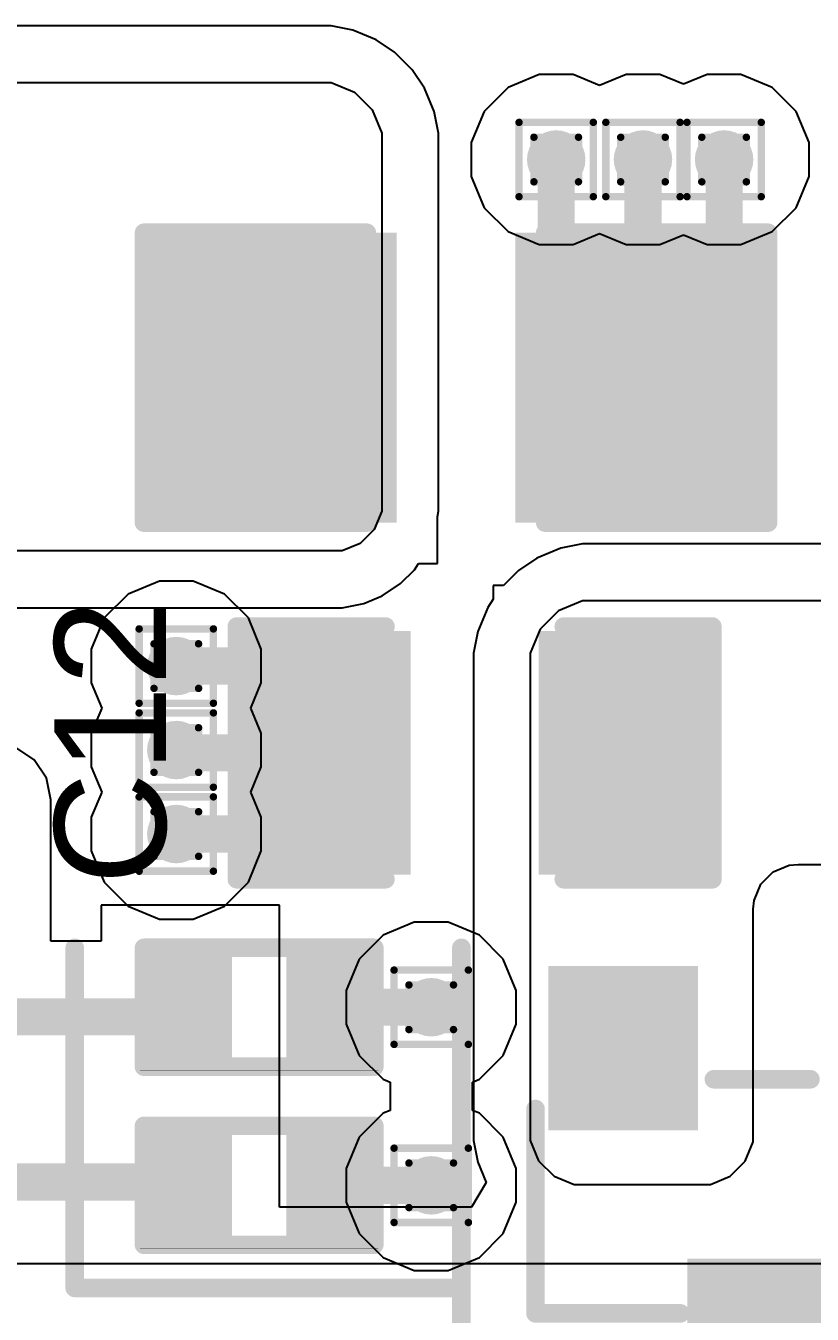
# Model space of a CAD drawing. Header units: inches. Extents: x -18 to 5357, y -8 to 5291.
# Drawn here: x 2.59 to 7.96, y 24.15 to 32.95 of the extents above; entities that cross this region are included whole.
import ezdxf

# ---------------------------------------------------------------- set-up
doc = ezdxf.new("R2010")
doc.units = ezdxf.units.IN
for name, color, linetype in [('Bottom Layer', 5, 'Continuous'), ('Drill Drawing', 1, 'Continuous'), ('Ground', 16, 'Continuous'), ('Power', 76, 'Continuous'), ('Top Layer', 1, 'Continuous'), ('Top Overlay', 2, 'Continuous'), ('Top Paste', 8, 'Continuous'), ('Top Solder', 216, 'Continuous'), ('Via Holes', 16, 'Continuous')]:
    doc.layers.add(name, color=color, linetype=linetype)
doc.styles.add('Arial', font='', dxfattribs={"height": 0.2})
doc.styles.get('Arial').set_extended_font_data('Arial')

# ---------------------------------------------------------------- blocks, each defined once
blk = doc.blocks.new('R___0402_69')
at = {"layer": 'Top Layer'}
for points in [[(-0.6985, -0.3175), (-0.6985, 0.3175), (-0.2413, 0.3175), (-0.2413, -0.3175)], [(0.2413, -0.3175), (0.2413, 0.3175), (0.6985, 0.3175), (0.6985, -0.3175)]]:
    blk.add_hatch(color=1, dxfattribs=at).paths.add_polyline_path(points)
at = {"layer": 'Top Paste'}
for points in [[(-0.6985, -0.3175), (-0.6985, 0.3175), (-0.2413, 0.3175), (-0.2413, -0.3175)], [(0.2413, -0.3175), (0.2413, 0.3175), (0.6985, 0.3175), (0.6985, -0.3175)]]:
    blk.add_hatch(color=8, dxfattribs=at).paths.add_polyline_path(points)
at = {"layer": 'Top Solder'}
for points in [[(-0.7535, -0.3725), (-0.7535, 0.3725), (-0.1863, 0.3725), (-0.1863, -0.3725)], [(0.1863, -0.3725), (0.1863, 0.3725), (0.7535, 0.3725), (0.7535, -0.3725)]]:
    blk.add_hatch(color=216, dxfattribs=at).paths.add_polyline_path(points)
at = {"layer": 'Top Overlay'}
for points in [[(-0.7874, 0.4064, 0.127, 0.127, 0), (0.7874, 0.4064, 0.127, 0.127, 0)], [(-0.7874, 0.4064, 0.127, 0.127, 0), (-0.7874, -0.4064, 0.127, 0.127, 0)], [(0.7874, -0.4064, 0.127, 0.127, 0), (0.7874, 0.4064, 0.127, 0.127, 0)], [(-0.7874, -0.4064, 0.127, 0.127, 0), (0.7874, -0.4064, 0.127, 0.127, 0)], [(-0.8128, -0.4318, 0.00323, 0.00323, 0), (0.8128, -0.4318, 0.00323, 0.00323, 0)]]:
    blk.add_lwpolyline(points, format="xyseb", dxfattribs=at)
for points in [[(-0.8192, 0.4064, 0.0635, 0.0635, 1), (-0.7557, 0.4064, 0.0635, 0.0635, 1)], [(-0.8192, 0.4064, 0.0635, 0.0635, 1), (-0.7557, 0.4064, 0.0635, 0.0635, 1)], [(0.7556, 0.4064, 0.0635, 0.0635, 1), (0.8191, 0.4064, 0.0635, 0.0635, 1)], [(0.7556, 0.4064, 0.0635, 0.0635, 1), (0.8191, 0.4064, 0.0635, 0.0635, 1)], [(-0.8191, -0.4064, 0.0635, 0.0635, 1), (-0.7556, -0.4064, 0.0635, 0.0635, 1)], [(-0.8191, -0.4064, 0.0635, 0.0635, 1), (-0.7556, -0.4064, 0.0635, 0.0635, 1)], [(0.7556, -0.4064, 0.0635, 0.0635, 1), (0.8191, -0.4064, 0.0635, 0.0635, 1)], [(0.7556, -0.4064, 0.0635, 0.0635, 1), (0.8191, -0.4064, 0.0635, 0.0635, 1)], [(-0.8136, -0.4318, 0.00161, 0.00161, 1), (-0.812, -0.4318, 0.00161, 0.00161, 1)], [(0.812, -0.4318, 0.00161, 0.00161, 1), (0.8136, -0.4318, 0.00161, 0.00161, 1)]]:
    blk.add_lwpolyline(points, format="xyseb", close=True, dxfattribs=at)
blk = doc.blocks.new('R___0402_70')
at = {"layer": 'Top Layer'}
for points in [[(-0.6985, -0.3175), (-0.6985, 0.3175), (-0.2413, 0.3175), (-0.2413, -0.3175)], [(0.2413, -0.3175), (0.2413, 0.3175), (0.6985, 0.3175), (0.6985, -0.3175)]]:
    blk.add_hatch(color=1, dxfattribs=at).paths.add_polyline_path(points)
at = {"layer": 'Top Paste'}
for points in [[(-0.6985, -0.3175), (-0.6985, 0.3175), (-0.2413, 0.3175), (-0.2413, -0.3175)], [(0.2413, -0.3175), (0.2413, 0.3175), (0.6985, 0.3175), (0.6985, -0.3175)]]:
    blk.add_hatch(color=8, dxfattribs=at).paths.add_polyline_path(points)
at = {"layer": 'Top Solder'}
for points in [[(-0.7535, -0.3725), (-0.7535, 0.3725), (-0.1863, 0.3725), (-0.1863, -0.3725)], [(0.1863, -0.3725), (0.1863, 0.3725), (0.7535, 0.3725), (0.7535, -0.3725)]]:
    blk.add_hatch(color=216, dxfattribs=at).paths.add_polyline_path(points)
at = {"layer": 'Top Overlay'}
for points in [[(-0.7874, 0.4064, 0.127, 0.127, 0), (0.7874, 0.4064, 0.127, 0.127, 0)], [(-0.7874, -0.4064, 0.127, 0.127, 0), (-0.7874, 0.4064, 0.127, 0.127, 0)], [(0.7874, -0.4064, 0.127, 0.127, 0), (0.7874, 0.4064, 0.127, 0.127, 0)], [(-0.7874, -0.4064, 0.127, 0.127, 0), (0.7874, -0.4064, 0.127, 0.127, 0)], [(-0.8128, -0.4318, 0.00323, 0.00323, 0), (0.8128, -0.4318, 0.00323, 0.00323, 0)]]:
    blk.add_lwpolyline(points, format="xyseb", dxfattribs=at)
for points in [[(-0.8191, 0.4064, 0.0635, 0.0635, 1), (-0.7556, 0.4064, 0.0635, 0.0635, 1)], [(-0.8191, 0.4064, 0.0635, 0.0635, 1), (-0.7556, 0.4064, 0.0635, 0.0635, 1)], [(0.7556, 0.4064, 0.0635, 0.0635, 1), (0.8191, 0.4064, 0.0635, 0.0635, 1)], [(0.7556, 0.4064, 0.0635, 0.0635, 1), (0.8191, 0.4064, 0.0635, 0.0635, 1)], [(-0.8192, -0.4064, 0.0635, 0.0635, 1), (-0.7557, -0.4064, 0.0635, 0.0635, 1)], [(-0.8192, -0.4064, 0.0635, 0.0635, 1), (-0.7557, -0.4064, 0.0635, 0.0635, 1)], [(0.7556, -0.4064, 0.0635, 0.0635, 1), (0.8191, -0.4064, 0.0635, 0.0635, 1)], [(0.7556, -0.4064, 0.0635, 0.0635, 1), (0.8191, -0.4064, 0.0635, 0.0635, 1)], [(-0.8136, -0.4318, 0.00161, 0.00161, 1), (-0.812, -0.4318, 0.00161, 0.00161, 1)], [(0.812, -0.4318, 0.00161, 0.00161, 1), (0.8136, -0.4318, 0.00161, 0.00161, 1)]]:
    blk.add_lwpolyline(points, format="xyseb", close=True, dxfattribs=at)
blk = doc.blocks.new('SOT_23_72')
at = {"layer": 'Top Layer'}
for points in [[(-0.41, 1.46), (0.41, 1.46), (0.41, 0.54), (-0.41, 0.54)], [(-1.36, -0.54), (-0.54, -0.54), (-0.54, -1.46), (-1.36, -1.46)], [(0.54, -0.54), (1.36, -0.54), (1.36, -1.46), (0.54, -1.46)]]:
    blk.add_hatch(color=1, dxfattribs=at).paths.add_polyline_path(points)
at = {"layer": 'Top Paste'}
for points in [[(-0.41, 1.46), (0.41, 1.46), (0.41, 0.54), (-0.41, 0.54)], [(-1.36, -0.54), (-0.54, -0.54), (-0.54, -1.46), (-1.36, -1.46)], [(0.54, -0.54), (1.36, -0.54), (1.36, -1.46), (0.54, -1.46)]]:
    blk.add_hatch(color=8, dxfattribs=at).paths.add_polyline_path(points)
at = {"layer": 'Top Solder'}
for points in [[(-0.5116, 1.5616), (0.5116, 1.5616), (0.5116, 0.4384), (-0.5116, 0.4384)], [(-1.4616, -0.4384), (-0.4384, -0.4384), (-0.4384, -1.5616), (-1.4616, -1.5616)], [(0.4384, -0.4384), (1.4616, -0.4384), (1.4616, -1.5616), (0.4384, -1.5616)]]:
    blk.add_hatch(color=216, dxfattribs=at).paths.add_polyline_path(points)
at = {"layer": 'Top Overlay'}
for points in [[(-1.5494, -0.5842, 0.127, 0.127, 0), (-1.5494, 0.8128, 0.127, 0.127, 0)], [(-0.5588, 0.8128, 0.127, 0.127, 0), (-1.5494, 0.8128, 0.127, 0.127, 0)], [(1.5494, 0.8128, 0.127, 0.127, 0), (0.5588, 0.8128, 0.127, 0.127, 0)], [(1.5494, 0.8128, 0.127, 0.127, 0), (1.5494, -0.5842, 0.127, 0.127, 0)], [(0.3302, -0.7874, 0.127, 0.127, 0), (-0.3302, -0.7874, 0.127, 0.127, 0)], [(-1.5494, -1.1684, 0.127, 0.127, 0), (-1.6764, -1.0414, 0.127, 0.127, 0)], [(-1.6764, -1.0414, 0.127, 0.127, 0), (-1.6764, -1.2954, 0.127, 0.127, 0)], [(-1.5494, -1.1684, 0.127, 0.127, 0), (-1.6764, -1.2954, 0.127, 0.127, 0)]]:
    blk.add_lwpolyline(points, format="xyseb", dxfattribs=at)
for points in [[(-1.5812, 0.8128, 0.0635, 0.0635, 1), (-1.5177, 0.8128, 0.0635, 0.0635, 1)], [(-1.5812, 0.8128, 0.0635, 0.0635, 1), (-1.5177, 0.8128, 0.0635, 0.0635, 1)], [(-0.5905, 0.8128, 0.0635, 0.0635, 1), (-0.5271, 0.8128, 0.0635, 0.0635, 1)], [(0.5271, 0.8128, 0.0635, 0.0635, 1), (0.5905, 0.8128, 0.0635, 0.0635, 1)], [(1.5176, 0.8128, 0.0635, 0.0635, 1), (1.5812, 0.8128, 0.0635, 0.0635, 1)], [(1.5176, 0.8128, 0.0635, 0.0635, 1), (1.5812, 0.8128, 0.0635, 0.0635, 1)], [(-1.5812, -0.5842, 0.0635, 0.0635, 1), (-1.5176, -0.5842, 0.0635, 0.0635, 1)], [(1.5176, -0.5842, 0.0635, 0.0635, 1), (1.5812, -0.5842, 0.0635, 0.0635, 1)], [(-0.3619, -0.7874, 0.0635, 0.0635, 1), (-0.2984, -0.7874, 0.0635, 0.0635, 1)], [(0.2984, -0.7874, 0.0635, 0.0635, 1), (0.3619, -0.7874, 0.0635, 0.0635, 1)], [(-1.7082, -1.0414, 0.0635, 0.0635, 1), (-1.6446, -1.0414, 0.0635, 0.0635, 1)], [(-1.7082, -1.0414, 0.0635, 0.0635, 1), (-1.6446, -1.0414, 0.0635, 0.0635, 1)], [(-1.5812, -1.1684, 0.0635, 0.0635, 1), (-1.5176, -1.1684, 0.0635, 0.0635, 1)], [(-1.5812, -1.1684, 0.0635, 0.0635, 1), (-1.5176, -1.1684, 0.0635, 0.0635, 1)], [(-1.7082, -1.2954, 0.0635, 0.0635, 1), (-1.6446, -1.2954, 0.0635, 0.0635, 1)], [(-1.7082, -1.2954, 0.0635, 0.0635, 1), (-1.6446, -1.2954, 0.0635, 0.0635, 1)]]:
    blk.add_lwpolyline(points, format="xyseb", close=True, dxfattribs=at)
blk = doc.blocks.new('C___0805_130')
at = {"layer": 'Top Layer'}
for points in [[(-1.524, 0.762), (-0.508, 0.762), (-0.508, -0.762), (-1.524, -0.762)], [(0.508, 0.762), (1.524, 0.762), (1.524, -0.762), (0.508, -0.762)]]:
    blk.add_hatch(color=1, dxfattribs=at).paths.add_polyline_path(points)
at = {"layer": 'Top Paste'}
for points in [[(-1.524, 0.762), (-0.508, 0.762), (-0.508, -0.762), (-1.524, -0.762)], [(0.508, 0.762), (1.524, 0.762), (1.524, -0.762), (0.508, -0.762)]]:
    blk.add_hatch(color=8, dxfattribs=at).paths.add_polyline_path(points)
at = {"layer": 'Top Solder'}
for points in [[(-1.594, 0.832), (-0.438, 0.832), (-0.438, -0.832), (-1.594, -0.832)], [(0.438, 0.832), (1.594, 0.832), (1.594, -0.832), (0.438, -0.832)]]:
    blk.add_hatch(color=216, dxfattribs=at).paths.add_polyline_path(points)
at = {"layer": 'Top Overlay'}
for points in [[(-1.6256, -0.8636, 0.127, 0.127, 0), (-1.6256, 0.8636, 0.127, 0.127, 0)], [(-1.6256, 0.8636, 0.127, 0.127, 0), (-0.6096, 0.8636, 0.127, 0.127, 0)], [(0.6096, 0.8636, 0.127, 0.127, 0), (1.6256, 0.8636, 0.127, 0.127, 0)], [(1.6256, -0.8636, 0.127, 0.127, 0), (1.6256, 0.8636, 0.127, 0.127, 0)], [(-1.6256, -0.8636, 0.127, 0.127, 0), (-0.6096, -0.8636, 0.127, 0.127, 0)], [(0.6096, -0.8636, 0.127, 0.127, 0), (1.6256, -0.8636, 0.127, 0.127, 0)]]:
    blk.add_lwpolyline(points, format="xyseb", dxfattribs=at)
for points in [[(-1.6574, 0.8636, 0.0635, 0.0635, 1), (-1.5938, 0.8636, 0.0635, 0.0635, 1)], [(-1.6574, 0.8636, 0.0635, 0.0635, 1), (-1.5938, 0.8636, 0.0635, 0.0635, 1)], [(-0.6413, 0.8636, 0.0635, 0.0635, 1), (-0.5778, 0.8636, 0.0635, 0.0635, 1)], [(0.5778, 0.8636, 0.0635, 0.0635, 1), (0.6413, 0.8636, 0.0635, 0.0635, 1)], [(1.5938, 0.8636, 0.0635, 0.0635, 1), (1.6574, 0.8636, 0.0635, 0.0635, 1)], [(1.5938, 0.8636, 0.0635, 0.0635, 1), (1.6574, 0.8636, 0.0635, 0.0635, 1)], [(-1.6574, -0.8636, 0.0635, 0.0635, 1), (-1.5938, -0.8636, 0.0635, 0.0635, 1)], [(-1.6574, -0.8636, 0.0635, 0.0635, 1), (-1.5938, -0.8636, 0.0635, 0.0635, 1)], [(-0.6413, -0.8636, 0.0635, 0.0635, 1), (-0.5778, -0.8636, 0.0635, 0.0635, 1)], [(0.5778, -0.8636, 0.0635, 0.0635, 1), (0.6413, -0.8636, 0.0635, 0.0635, 1)], [(1.5938, -0.8636, 0.0635, 0.0635, 1), (1.6574, -0.8636, 0.0635, 0.0635, 1)], [(1.5938, -0.8636, 0.0635, 0.0635, 1), (1.6574, -0.8636, 0.0635, 0.0635, 1)]]:
    blk.add_lwpolyline(points, format="xyseb", close=True, dxfattribs=at)
blk = doc.blocks.new('C___1206_137')
at = {"layer": 'Top Layer'}
for points in [[(-2.032, 0.889), (-0.508, 0.889), (-0.508, -0.889), (-2.032, -0.889)], [(0.508, 0.889), (2.032, 0.889), (2.032, -0.889), (0.508, -0.889)]]:
    blk.add_hatch(color=1, dxfattribs=at).paths.add_polyline_path(points)
at = {"layer": 'Top Paste'}
for points in [[(-2.032, 0.889), (-0.508, 0.889), (-0.508, -0.889), (-2.032, -0.889)], [(0.508, 0.889), (2.032, 0.889), (2.032, -0.889), (0.508, -0.889)]]:
    blk.add_hatch(color=8, dxfattribs=at).paths.add_polyline_path(points)
at = {"layer": 'Top Solder'}
for points in [[(-2.1336, 0.9906), (-0.4064, 0.9906), (-0.4064, -0.9906), (-2.1336, -0.9906)], [(0.4064, 0.9906), (2.1336, 0.9906), (2.1336, -0.9906), (0.4064, -0.9906)]]:
    blk.add_hatch(color=216, dxfattribs=at).paths.add_polyline_path(points)
at = {"layer": 'Top Overlay'}
for points in [[(-0.6096, 0.9906, 0.127, 0.127, 0), (-2.1336, 0.9906, 0.127, 0.127, 0)], [(-2.1336, 0.9906, 0.127, 0.127, 0), (-2.1336, -0.9906, 0.127, 0.127, 0)], [(2.1336, 0.9906, 0.127, 0.127, 0), (0.6096, 0.9906, 0.127, 0.127, 0)], [(2.1336, 0.9906, 0.127, 0.127, 0), (2.1336, -0.9906, 0.127, 0.127, 0)], [(-0.6096, -0.9906, 0.127, 0.127, 0), (-2.1336, -0.9906, 0.127, 0.127, 0)], [(2.1336, -0.9906, 0.127, 0.127, 0), (0.6096, -0.9906, 0.127, 0.127, 0)]]:
    blk.add_lwpolyline(points, format="xyseb", dxfattribs=at)
for points in [[(-2.1653, 0.9906, 0.0635, 0.0635, 1), (-2.1018, 0.9906, 0.0635, 0.0635, 1)], [(-2.1653, 0.9906, 0.0635, 0.0635, 1), (-2.1018, 0.9906, 0.0635, 0.0635, 1)], [(-0.6414, 0.9906, 0.0635, 0.0635, 1), (-0.5779, 0.9906, 0.0635, 0.0635, 1)], [(0.5778, 0.9906, 0.0635, 0.0635, 1), (0.6413, 0.9906, 0.0635, 0.0635, 1)], [(2.1018, 0.9906, 0.0635, 0.0635, 1), (2.1653, 0.9906, 0.0635, 0.0635, 1)], [(2.1018, 0.9906, 0.0635, 0.0635, 1), (2.1653, 0.9906, 0.0635, 0.0635, 1)], [(-2.1653, -0.9906, 0.0635, 0.0635, 1), (-2.1018, -0.9906, 0.0635, 0.0635, 1)], [(-2.1653, -0.9906, 0.0635, 0.0635, 1), (-2.1018, -0.9906, 0.0635, 0.0635, 1)], [(-0.6414, -0.9906, 0.0635, 0.0635, 1), (-0.5779, -0.9906, 0.0635, 0.0635, 1)], [(0.5778, -0.9906, 0.0635, 0.0635, 1), (0.6413, -0.9906, 0.0635, 0.0635, 1)], [(2.1018, -0.9906, 0.0635, 0.0635, 1), (2.1653, -0.9906, 0.0635, 0.0635, 1)], [(2.1018, -0.9906, 0.0635, 0.0635, 1), (2.1653, -0.9906, 0.0635, 0.0635, 1)]]:
    blk.add_lwpolyline(points, format="xyseb", close=True, dxfattribs=at)

msp = doc.modelspace()

# ---------------------------------------------------------------- hatches: boundary and pattern name
at = {"layer": 'Bottom Layer'}
h = msp.add_hatch(color=5, dxfattribs=at)
edge = h.paths.add_edge_path()
edge.add_arc((6.214, 32.0371), 0.2, 0, 360)
h = msp.add_hatch(color=5, dxfattribs=at)
edge = h.paths.add_edge_path()
edge.add_arc((6.8072, 32.0371), 0.2, 0, 360)
h = msp.add_hatch(color=5, dxfattribs=at)
edge = h.paths.add_edge_path()
edge.add_arc((7.3619, 32.0371), 0.2, 0, 360)
h = msp.add_hatch(color=5, dxfattribs=at)
edge = h.paths.add_edge_path()
edge.add_arc((3.6163, 28.5751), 0.2, 0, 360)
h = msp.add_hatch(color=5, dxfattribs=at)
edge = h.paths.add_edge_path()
edge.add_arc((3.6163, 28.0012), 0.2, 0, 360)
h = msp.add_hatch(color=5, dxfattribs=at)
edge = h.paths.add_edge_path()
edge.add_arc((3.6163, 27.4273), 0.2, 0, 360)
h = msp.add_hatch(color=5, dxfattribs=at)
edge = h.paths.add_edge_path()
edge.add_arc((5.3594, 26.2435), 0.2, 0, 360)
h = msp.add_hatch(color=5, dxfattribs=at)
edge = h.paths.add_edge_path()
edge.add_arc((5.3594, 25.0264), 0.2, 0, 360)
at = {"layer": 'Ground'}
h = msp.add_hatch(color=16, dxfattribs=at)
edge = h.paths.add_edge_path()
edge.add_arc((6.214, 32.0371), 0.2, 0, 360)
h = msp.add_hatch(color=16, dxfattribs=at)
edge = h.paths.add_edge_path()
edge.add_arc((6.8072, 32.0371), 0.2, 0, 360)
h = msp.add_hatch(color=16, dxfattribs=at)
edge = h.paths.add_edge_path()
edge.add_arc((7.3619, 32.0371), 0.2, 0, 360)
h = msp.add_hatch(color=16, dxfattribs=at)
edge = h.paths.add_edge_path()
edge.add_arc((3.6163, 28.5751), 0.2, 0, 360)
h = msp.add_hatch(color=16, dxfattribs=at)
edge = h.paths.add_edge_path()
edge.add_arc((3.6163, 28.0012), 0.2, 0, 360)
h = msp.add_hatch(color=16, dxfattribs=at)
edge = h.paths.add_edge_path()
edge.add_arc((3.6163, 27.4273), 0.2, 0, 360)
h = msp.add_hatch(color=16, dxfattribs=at)
edge = h.paths.add_edge_path()
edge.add_arc((5.3594, 26.2435), 0.2, 0, 360)
h = msp.add_hatch(color=16, dxfattribs=at)
edge = h.paths.add_edge_path()
edge.add_arc((5.3594, 25.0264), 0.2, 0, 360)
at = {"layer": 'Power'}
h = msp.add_hatch(color=76, dxfattribs=at)
edge = h.paths.add_edge_path()
edge.add_arc((6.214, 32.0371), 0.2, 0, 360)
h = msp.add_hatch(color=76, dxfattribs=at)
edge = h.paths.add_edge_path()
edge.add_arc((6.8072, 32.0371), 0.2, 0, 360)
h = msp.add_hatch(color=76, dxfattribs=at)
edge = h.paths.add_edge_path()
edge.add_arc((7.3619, 32.0371), 0.2, 0, 360)
h = msp.add_hatch(color=76, dxfattribs=at)
edge = h.paths.add_edge_path()
edge.add_arc((3.6163, 28.5751), 0.2, 0, 360)
h = msp.add_hatch(color=76, dxfattribs=at)
edge = h.paths.add_edge_path()
edge.add_arc((3.6163, 28.0012), 0.2, 0, 360)
h = msp.add_hatch(color=76, dxfattribs=at)
edge = h.paths.add_edge_path()
edge.add_arc((3.6163, 27.4273), 0.2, 0, 360)
h = msp.add_hatch(color=76, dxfattribs=at)
edge = h.paths.add_edge_path()
edge.add_arc((5.3594, 26.2435), 0.2, 0, 360)
h = msp.add_hatch(color=76, dxfattribs=at)
edge = h.paths.add_edge_path()
edge.add_arc((5.3594, 25.0264), 0.2, 0, 360)
at = {"layer": 'Top Layer'}
h = msp.add_hatch(color=1, dxfattribs=at)
edge = h.paths.add_edge_path()
edge.add_arc((6.214, 32.0371), 0.2, 0, 360)
h = msp.add_hatch(color=1, dxfattribs=at)
edge = h.paths.add_edge_path()
edge.add_arc((6.8072, 32.0371), 0.2, 0, 360)
h = msp.add_hatch(color=1, dxfattribs=at)
edge = h.paths.add_edge_path()
edge.add_arc((7.3619, 32.0371), 0.2, 0, 360)
h = msp.add_hatch(color=1, dxfattribs=at)
edge = h.paths.add_edge_path()
edge.add_arc((3.6163, 28.5751), 0.2, 0, 360)
h = msp.add_hatch(color=1, dxfattribs=at)
edge = h.paths.add_edge_path()
edge.add_arc((3.6163, 28.0012), 0.2, 0, 360)
h = msp.add_hatch(color=1, dxfattribs=at)
edge = h.paths.add_edge_path()
edge.add_arc((3.6163, 27.4273), 0.2, 0, 360)
h = msp.add_hatch(color=1, dxfattribs=at)
edge = h.paths.add_edge_path()
edge.add_arc((5.3594, 26.2435), 0.2, 0, 360)
h = msp.add_hatch(color=1, dxfattribs=at)
edge = h.paths.add_edge_path()
edge.add_arc((5.3594, 25.0264), 0.2, 0, 360)
at = {"layer": 'Via Holes'}
h = msp.add_hatch(color=7, dxfattribs=at)
edge = h.paths.add_edge_path()
edge.add_arc((6.214, 32.0371), 0.1, 0, 360)
h = msp.add_hatch(color=7, dxfattribs=at)
edge = h.paths.add_edge_path()
edge.add_arc((6.8072, 32.0371), 0.1, 0, 360)
h = msp.add_hatch(color=7, dxfattribs=at)
edge = h.paths.add_edge_path()
edge.add_arc((7.3619, 32.0371), 0.1, 0, 360)
h = msp.add_hatch(color=7, dxfattribs=at)
edge = h.paths.add_edge_path()
edge.add_arc((3.6163, 28.5751), 0.1, 0, 360)
h = msp.add_hatch(color=7, dxfattribs=at)
edge = h.paths.add_edge_path()
edge.add_arc((3.6163, 28.0012), 0.1, 0, 360)
h = msp.add_hatch(color=7, dxfattribs=at)
edge = h.paths.add_edge_path()
edge.add_arc((3.6163, 27.4273), 0.1, 0, 360)
h = msp.add_hatch(color=7, dxfattribs=at)
edge = h.paths.add_edge_path()
edge.add_arc((5.3594, 26.2435), 0.1, 0, 360)
h = msp.add_hatch(color=7, dxfattribs=at)
edge = h.paths.add_edge_path()
edge.add_arc((5.3594, 25.0264), 0.1, 0, 360)

# ---------------------------------------------------------------- linework, layer by layer
at = {"layer": 'Drill Drawing'}
for points in [[(5.96, 32.2911, 0.0508, 0.0508, 0), (6.468, 32.2911, 0.0508, 0.0508, 0)], [(5.96, 31.7831, 0.0508, 0.0508, 0), (5.96, 32.2911, 0.0508, 0.0508, 0)], [(6.468, 31.7831, 0.0508, 0.0508, 0), (6.468, 32.2911, 0.0508, 0.0508, 0)], [(6.5532, 32.2911, 0.0508, 0.0508, 0), (7.0612, 32.2911, 0.0508, 0.0508, 0)], [(6.5532, 31.7831, 0.0508, 0.0508, 0), (6.5532, 32.2911, 0.0508, 0.0508, 0)], [(7.0612, 31.7831, 0.0508, 0.0508, 0), (7.0612, 32.2911, 0.0508, 0.0508, 0)], [(7.1079, 32.2911, 0.0508, 0.0508, 0), (7.6159, 32.2911, 0.0508, 0.0508, 0)], [(7.1079, 31.7831, 0.0508, 0.0508, 0), (7.1079, 32.2911, 0.0508, 0.0508, 0)], [(7.6159, 31.7831, 0.0508, 0.0508, 0), (7.6159, 32.2911, 0.0508, 0.0508, 0)], [(6.0616, 32.1895, 0.0508, 0.0508, 0), (6.3664, 32.1895, 0.0508, 0.0508, 0)], [(6.0616, 31.8847, 0.0508, 0.0508, 0), (6.0616, 32.1895, 0.0508, 0.0508, 0)], [(6.3664, 31.8847, 0.0508, 0.0508, 0), (6.3664, 32.1895, 0.0508, 0.0508, 0)], [(6.6548, 32.1895, 0.0508, 0.0508, 0), (6.9596, 32.1895, 0.0508, 0.0508, 0)], [(6.6548, 31.8847, 0.0508, 0.0508, 0), (6.6548, 32.1895, 0.0508, 0.0508, 0)], [(6.9596, 31.8847, 0.0508, 0.0508, 0), (6.9596, 32.1895, 0.0508, 0.0508, 0)], [(7.2095, 32.1895, 0.0508, 0.0508, 0), (7.5143, 32.1895, 0.0508, 0.0508, 0)], [(7.2095, 31.8847, 0.0508, 0.0508, 0), (7.2095, 32.1895, 0.0508, 0.0508, 0)], [(7.5143, 31.8847, 0.0508, 0.0508, 0), (7.5143, 32.1895, 0.0508, 0.0508, 0)], [(6.0616, 31.8847, 0.0508, 0.0508, 0), (6.3664, 31.8847, 0.0508, 0.0508, 0)], [(6.6548, 31.8847, 0.0508, 0.0508, 0), (6.9596, 31.8847, 0.0508, 0.0508, 0)], [(7.2095, 31.8847, 0.0508, 0.0508, 0), (7.5143, 31.8847, 0.0508, 0.0508, 0)], [(5.96, 31.7831, 0.0508, 0.0508, 0), (6.468, 31.7831, 0.0508, 0.0508, 0)], [(6.5532, 31.7831, 0.0508, 0.0508, 0), (7.0612, 31.7831, 0.0508, 0.0508, 0)], [(7.1079, 31.7831, 0.0508, 0.0508, 0), (7.6159, 31.7831, 0.0508, 0.0508, 0)], [(3.3623, 28.8291, 0.0508, 0.0508, 0), (3.8703, 28.8291, 0.0508, 0.0508, 0)], [(3.3623, 28.3211, 0.0508, 0.0508, 0), (3.3623, 28.8291, 0.0508, 0.0508, 0)], [(3.8703, 28.3211, 0.0508, 0.0508, 0), (3.8703, 28.8291, 0.0508, 0.0508, 0)], [(3.4639, 28.7275, 0.0508, 0.0508, 0), (3.7687, 28.7275, 0.0508, 0.0508, 0)], [(3.4639, 28.4227, 0.0508, 0.0508, 0), (3.4639, 28.7275, 0.0508, 0.0508, 0)], [(3.7687, 28.4227, 0.0508, 0.0508, 0), (3.7687, 28.7275, 0.0508, 0.0508, 0)], [(3.4639, 28.4227, 0.0508, 0.0508, 0), (3.7687, 28.4227, 0.0508, 0.0508, 0)], [(3.3623, 28.3211, 0.0508, 0.0508, 0), (3.8703, 28.3211, 0.0508, 0.0508, 0)], [(3.3623, 28.2552, 0.0508, 0.0508, 0), (3.8703, 28.2552, 0.0508, 0.0508, 0)], [(3.3623, 27.7472, 0.0508, 0.0508, 0), (3.3623, 28.2552, 0.0508, 0.0508, 0)], [(3.8703, 27.7472, 0.0508, 0.0508, 0), (3.8703, 28.2552, 0.0508, 0.0508, 0)], [(3.4639, 28.1536, 0.0508, 0.0508, 0), (3.7687, 28.1536, 0.0508, 0.0508, 0)], [(3.4639, 27.8488, 0.0508, 0.0508, 0), (3.4639, 28.1536, 0.0508, 0.0508, 0)], [(3.7687, 27.8488, 0.0508, 0.0508, 0), (3.7687, 28.1536, 0.0508, 0.0508, 0)], [(3.4639, 27.8488, 0.0508, 0.0508, 0), (3.7687, 27.8488, 0.0508, 0.0508, 0)], [(3.3623, 27.7472, 0.0508, 0.0508, 0), (3.8703, 27.7472, 0.0508, 0.0508, 0)], [(3.3623, 27.6813, 0.0508, 0.0508, 0), (3.8703, 27.6813, 0.0508, 0.0508, 0)], [(3.3623, 27.1733, 0.0508, 0.0508, 0), (3.3623, 27.6813, 0.0508, 0.0508, 0)], [(3.8703, 27.1733, 0.0508, 0.0508, 0), (3.8703, 27.6813, 0.0508, 0.0508, 0)], [(3.4639, 27.5797, 0.0508, 0.0508, 0), (3.7687, 27.5797, 0.0508, 0.0508, 0)], [(3.4639, 27.2749, 0.0508, 0.0508, 0), (3.4639, 27.5797, 0.0508, 0.0508, 0)], [(3.7687, 27.2749, 0.0508, 0.0508, 0), (3.7687, 27.5797, 0.0508, 0.0508, 0)], [(3.4639, 27.2749, 0.0508, 0.0508, 0), (3.7687, 27.2749, 0.0508, 0.0508, 0)], [(3.3623, 27.1733, 0.0508, 0.0508, 0), (3.8703, 27.1733, 0.0508, 0.0508, 0)], [(5.1054, 26.4975, 0.0508, 0.0508, 0), (5.6134, 26.4975, 0.0508, 0.0508, 0)], [(5.1054, 25.9895, 0.0508, 0.0508, 0), (5.1054, 26.4975, 0.0508, 0.0508, 0)], [(5.6134, 25.9895, 0.0508, 0.0508, 0), (5.6134, 26.4975, 0.0508, 0.0508, 0)], [(5.207, 26.3959, 0.0508, 0.0508, 0), (5.5118, 26.3959, 0.0508, 0.0508, 0)], [(5.207, 26.0911, 0.0508, 0.0508, 0), (5.207, 26.3959, 0.0508, 0.0508, 0)], [(5.5118, 26.0911, 0.0508, 0.0508, 0), (5.5118, 26.3959, 0.0508, 0.0508, 0)], [(5.207, 26.0911, 0.0508, 0.0508, 0), (5.5118, 26.0911, 0.0508, 0.0508, 0)], [(5.1054, 25.9895, 0.0508, 0.0508, 0), (5.6134, 25.9895, 0.0508, 0.0508, 0)], [(5.1054, 25.2804, 0.0508, 0.0508, 0), (5.6134, 25.2804, 0.0508, 0.0508, 0)], [(5.1054, 24.7724, 0.0508, 0.0508, 0), (5.1054, 25.2804, 0.0508, 0.0508, 0)], [(5.6134, 24.7724, 0.0508, 0.0508, 0), (5.6134, 25.2804, 0.0508, 0.0508, 0)], [(5.207, 25.1788, 0.0508, 0.0508, 0), (5.5118, 25.1788, 0.0508, 0.0508, 0)], [(5.207, 24.874, 0.0508, 0.0508, 0), (5.207, 25.1788, 0.0508, 0.0508, 0)], [(5.5118, 24.874, 0.0508, 0.0508, 0), (5.5118, 25.1788, 0.0508, 0.0508, 0)], [(5.207, 24.874, 0.0508, 0.0508, 0), (5.5118, 24.874, 0.0508, 0.0508, 0)], [(5.1054, 24.7724, 0.0508, 0.0508, 0), (5.6134, 24.7724, 0.0508, 0.0508, 0)]]:
    msp.add_lwpolyline(points, format="xyseb", dxfattribs=at)
for points in [[(5.9473, 32.2911, 0.0254, 0.0254, 1), (5.9727, 32.2911, 0.0254, 0.0254, 1)], [(5.9473, 32.2911, 0.0254, 0.0254, 1), (5.9727, 32.2911, 0.0254, 0.0254, 1)], [(6.4553, 32.2911, 0.0254, 0.0254, 1), (6.4807, 32.2911, 0.0254, 0.0254, 1)], [(6.4553, 32.2911, 0.0254, 0.0254, 1), (6.4807, 32.2911, 0.0254, 0.0254, 1)], [(6.5405, 32.2911, 0.0254, 0.0254, 1), (6.5659, 32.2911, 0.0254, 0.0254, 1)], [(6.5405, 32.2911, 0.0254, 0.0254, 1), (6.5659, 32.2911, 0.0254, 0.0254, 1)], [(7.0485, 32.2911, 0.0254, 0.0254, 1), (7.0739, 32.2911, 0.0254, 0.0254, 1)], [(7.0485, 32.2911, 0.0254, 0.0254, 1), (7.0739, 32.2911, 0.0254, 0.0254, 1)], [(7.0952, 32.2911, 0.0254, 0.0254, 1), (7.1206, 32.2911, 0.0254, 0.0254, 1)], [(7.0952, 32.2911, 0.0254, 0.0254, 1), (7.1206, 32.2911, 0.0254, 0.0254, 1)], [(7.6032, 32.2911, 0.0254, 0.0254, 1), (7.6286, 32.2911, 0.0254, 0.0254, 1)], [(7.6032, 32.2911, 0.0254, 0.0254, 1), (7.6286, 32.2911, 0.0254, 0.0254, 1)], [(6.0489, 32.1895, 0.0254, 0.0254, 1), (6.0743, 32.1895, 0.0254, 0.0254, 1)], [(6.0489, 32.1895, 0.0254, 0.0254, 1), (6.0743, 32.1895, 0.0254, 0.0254, 1)], [(6.3537, 32.1895, 0.0254, 0.0254, 1), (6.3791, 32.1895, 0.0254, 0.0254, 1)], [(6.3537, 32.1895, 0.0254, 0.0254, 1), (6.3791, 32.1895, 0.0254, 0.0254, 1)], [(6.6421, 32.1895, 0.0254, 0.0254, 1), (6.6675, 32.1895, 0.0254, 0.0254, 1)], [(6.6421, 32.1895, 0.0254, 0.0254, 1), (6.6675, 32.1895, 0.0254, 0.0254, 1)], [(6.9469, 32.1895, 0.0254, 0.0254, 1), (6.9723, 32.1895, 0.0254, 0.0254, 1)], [(6.9469, 32.1895, 0.0254, 0.0254, 1), (6.9723, 32.1895, 0.0254, 0.0254, 1)], [(7.1968, 32.1895, 0.0254, 0.0254, 1), (7.2222, 32.1895, 0.0254, 0.0254, 1)], [(7.1968, 32.1895, 0.0254, 0.0254, 1), (7.2222, 32.1895, 0.0254, 0.0254, 1)], [(7.5016, 32.1895, 0.0254, 0.0254, 1), (7.527, 32.1895, 0.0254, 0.0254, 1)], [(7.5016, 32.1895, 0.0254, 0.0254, 1), (7.527, 32.1895, 0.0254, 0.0254, 1)], [(6.0489, 31.8847, 0.0254, 0.0254, 1), (6.0743, 31.8847, 0.0254, 0.0254, 1)], [(6.0489, 31.8847, 0.0254, 0.0254, 1), (6.0743, 31.8847, 0.0254, 0.0254, 1)], [(6.3537, 31.8847, 0.0254, 0.0254, 1), (6.3791, 31.8847, 0.0254, 0.0254, 1)], [(6.3537, 31.8847, 0.0254, 0.0254, 1), (6.3791, 31.8847, 0.0254, 0.0254, 1)], [(6.6421, 31.8847, 0.0254, 0.0254, 1), (6.6675, 31.8847, 0.0254, 0.0254, 1)], [(6.6421, 31.8847, 0.0254, 0.0254, 1), (6.6675, 31.8847, 0.0254, 0.0254, 1)], [(6.9469, 31.8847, 0.0254, 0.0254, 1), (6.9723, 31.8847, 0.0254, 0.0254, 1)], [(6.9469, 31.8847, 0.0254, 0.0254, 1), (6.9723, 31.8847, 0.0254, 0.0254, 1)], [(7.1968, 31.8847, 0.0254, 0.0254, 1), (7.2222, 31.8847, 0.0254, 0.0254, 1)], [(7.1968, 31.8847, 0.0254, 0.0254, 1), (7.2222, 31.8847, 0.0254, 0.0254, 1)], [(7.5016, 31.8847, 0.0254, 0.0254, 1), (7.527, 31.8847, 0.0254, 0.0254, 1)], [(7.5016, 31.8847, 0.0254, 0.0254, 1), (7.527, 31.8847, 0.0254, 0.0254, 1)], [(5.9473, 31.7831, 0.0254, 0.0254, 1), (5.9727, 31.7831, 0.0254, 0.0254, 1)], [(5.9473, 31.7831, 0.0254, 0.0254, 1), (5.9727, 31.7831, 0.0254, 0.0254, 1)], [(6.4553, 31.7831, 0.0254, 0.0254, 1), (6.4807, 31.7831, 0.0254, 0.0254, 1)], [(6.4553, 31.7831, 0.0254, 0.0254, 1), (6.4807, 31.7831, 0.0254, 0.0254, 1)], [(6.5405, 31.7831, 0.0254, 0.0254, 1), (6.5659, 31.7831, 0.0254, 0.0254, 1)], [(6.5405, 31.7831, 0.0254, 0.0254, 1), (6.5659, 31.7831, 0.0254, 0.0254, 1)], [(7.0485, 31.7831, 0.0254, 0.0254, 1), (7.0739, 31.7831, 0.0254, 0.0254, 1)], [(7.0485, 31.7831, 0.0254, 0.0254, 1), (7.0739, 31.7831, 0.0254, 0.0254, 1)], [(7.0952, 31.7831, 0.0254, 0.0254, 1), (7.1206, 31.7831, 0.0254, 0.0254, 1)], [(7.0952, 31.7831, 0.0254, 0.0254, 1), (7.1206, 31.7831, 0.0254, 0.0254, 1)], [(7.6032, 31.7831, 0.0254, 0.0254, 1), (7.6286, 31.7831, 0.0254, 0.0254, 1)], [(7.6032, 31.7831, 0.0254, 0.0254, 1), (7.6286, 31.7831, 0.0254, 0.0254, 1)], [(3.3496, 28.8291, 0.0254, 0.0254, 1), (3.375, 28.8291, 0.0254, 0.0254, 1)], [(3.3496, 28.8291, 0.0254, 0.0254, 1), (3.375, 28.8291, 0.0254, 0.0254, 1)], [(3.8576, 28.8291, 0.0254, 0.0254, 1), (3.883, 28.8291, 0.0254, 0.0254, 1)], [(3.8576, 28.8291, 0.0254, 0.0254, 1), (3.883, 28.8291, 0.0254, 0.0254, 1)], [(3.4512, 28.7275, 0.0254, 0.0254, 1), (3.4766, 28.7275, 0.0254, 0.0254, 1)], [(3.4512, 28.7275, 0.0254, 0.0254, 1), (3.4766, 28.7275, 0.0254, 0.0254, 1)], [(3.756, 28.7275, 0.0254, 0.0254, 1), (3.7814, 28.7275, 0.0254, 0.0254, 1)], [(3.756, 28.7275, 0.0254, 0.0254, 1), (3.7814, 28.7275, 0.0254, 0.0254, 1)], [(3.4512, 28.4227, 0.0254, 0.0254, 1), (3.4766, 28.4227, 0.0254, 0.0254, 1)], [(3.4512, 28.4227, 0.0254, 0.0254, 1), (3.4766, 28.4227, 0.0254, 0.0254, 1)], [(3.756, 28.4227, 0.0254, 0.0254, 1), (3.7814, 28.4227, 0.0254, 0.0254, 1)], [(3.756, 28.4227, 0.0254, 0.0254, 1), (3.7814, 28.4227, 0.0254, 0.0254, 1)], [(3.3496, 28.3211, 0.0254, 0.0254, 1), (3.375, 28.3211, 0.0254, 0.0254, 1)], [(3.3496, 28.3211, 0.0254, 0.0254, 1), (3.375, 28.3211, 0.0254, 0.0254, 1)], [(3.3496, 28.2552, 0.0254, 0.0254, 1), (3.375, 28.2552, 0.0254, 0.0254, 1)], [(3.3496, 28.2552, 0.0254, 0.0254, 1), (3.375, 28.2552, 0.0254, 0.0254, 1)], [(3.8576, 28.3211, 0.0254, 0.0254, 1), (3.883, 28.3211, 0.0254, 0.0254, 1)], [(3.8576, 28.3211, 0.0254, 0.0254, 1), (3.883, 28.3211, 0.0254, 0.0254, 1)], [(3.8576, 28.2552, 0.0254, 0.0254, 1), (3.883, 28.2552, 0.0254, 0.0254, 1)], [(3.8576, 28.2552, 0.0254, 0.0254, 1), (3.883, 28.2552, 0.0254, 0.0254, 1)], [(3.4512, 28.1536, 0.0254, 0.0254, 1), (3.4766, 28.1536, 0.0254, 0.0254, 1)], [(3.4512, 28.1536, 0.0254, 0.0254, 1), (3.4766, 28.1536, 0.0254, 0.0254, 1)], [(3.756, 28.1536, 0.0254, 0.0254, 1), (3.7814, 28.1536, 0.0254, 0.0254, 1)], [(3.756, 28.1536, 0.0254, 0.0254, 1), (3.7814, 28.1536, 0.0254, 0.0254, 1)], [(3.4512, 27.8488, 0.0254, 0.0254, 1), (3.4766, 27.8488, 0.0254, 0.0254, 1)], [(3.4512, 27.8488, 0.0254, 0.0254, 1), (3.4766, 27.8488, 0.0254, 0.0254, 1)], [(3.756, 27.8488, 0.0254, 0.0254, 1), (3.7814, 27.8488, 0.0254, 0.0254, 1)], [(3.756, 27.8488, 0.0254, 0.0254, 1), (3.7814, 27.8488, 0.0254, 0.0254, 1)], [(3.3496, 27.7472, 0.0254, 0.0254, 1), (3.375, 27.7472, 0.0254, 0.0254, 1)], [(3.3496, 27.7472, 0.0254, 0.0254, 1), (3.375, 27.7472, 0.0254, 0.0254, 1)], [(3.8576, 27.7472, 0.0254, 0.0254, 1), (3.883, 27.7472, 0.0254, 0.0254, 1)], [(3.8576, 27.7472, 0.0254, 0.0254, 1), (3.883, 27.7472, 0.0254, 0.0254, 1)], [(3.3496, 27.6813, 0.0254, 0.0254, 1), (3.375, 27.6813, 0.0254, 0.0254, 1)], [(3.3496, 27.6813, 0.0254, 0.0254, 1), (3.375, 27.6813, 0.0254, 0.0254, 1)], [(3.8576, 27.6813, 0.0254, 0.0254, 1), (3.883, 27.6813, 0.0254, 0.0254, 1)], [(3.8576, 27.6813, 0.0254, 0.0254, 1), (3.883, 27.6813, 0.0254, 0.0254, 1)], [(3.4512, 27.5797, 0.0254, 0.0254, 1), (3.4766, 27.5797, 0.0254, 0.0254, 1)], [(3.4512, 27.5797, 0.0254, 0.0254, 1), (3.4766, 27.5797, 0.0254, 0.0254, 1)], [(3.756, 27.5797, 0.0254, 0.0254, 1), (3.7814, 27.5797, 0.0254, 0.0254, 1)], [(3.756, 27.5797, 0.0254, 0.0254, 1), (3.7814, 27.5797, 0.0254, 0.0254, 1)], [(3.4512, 27.2749, 0.0254, 0.0254, 1), (3.4766, 27.2749, 0.0254, 0.0254, 1)], [(3.4512, 27.2749, 0.0254, 0.0254, 1), (3.4766, 27.2749, 0.0254, 0.0254, 1)], [(3.756, 27.2749, 0.0254, 0.0254, 1), (3.7814, 27.2749, 0.0254, 0.0254, 1)], [(3.756, 27.2749, 0.0254, 0.0254, 1), (3.7814, 27.2749, 0.0254, 0.0254, 1)], [(3.3496, 27.1733, 0.0254, 0.0254, 1), (3.375, 27.1733, 0.0254, 0.0254, 1)], [(3.3496, 27.1733, 0.0254, 0.0254, 1), (3.375, 27.1733, 0.0254, 0.0254, 1)], [(3.8576, 27.1733, 0.0254, 0.0254, 1), (3.883, 27.1733, 0.0254, 0.0254, 1)], [(3.8576, 27.1733, 0.0254, 0.0254, 1), (3.883, 27.1733, 0.0254, 0.0254, 1)], [(5.0927, 26.4975, 0.0254, 0.0254, 1), (5.1181, 26.4975, 0.0254, 0.0254, 1)], [(5.0927, 26.4975, 0.0254, 0.0254, 1), (5.1181, 26.4975, 0.0254, 0.0254, 1)], [(5.6007, 26.4975, 0.0254, 0.0254, 1), (5.6261, 26.4975, 0.0254, 0.0254, 1)], [(5.6007, 26.4975, 0.0254, 0.0254, 1), (5.6261, 26.4975, 0.0254, 0.0254, 1)], [(5.1943, 26.3959, 0.0254, 0.0254, 1), (5.2197, 26.3959, 0.0254, 0.0254, 1)], [(5.1943, 26.3959, 0.0254, 0.0254, 1), (5.2197, 26.3959, 0.0254, 0.0254, 1)], [(5.4991, 26.3959, 0.0254, 0.0254, 1), (5.5245, 26.3959, 0.0254, 0.0254, 1)], [(5.4991, 26.3959, 0.0254, 0.0254, 1), (5.5245, 26.3959, 0.0254, 0.0254, 1)], [(5.1943, 26.0911, 0.0254, 0.0254, 1), (5.2197, 26.0911, 0.0254, 0.0254, 1)], [(5.1943, 26.0911, 0.0254, 0.0254, 1), (5.2197, 26.0911, 0.0254, 0.0254, 1)], [(5.4991, 26.0911, 0.0254, 0.0254, 1), (5.5245, 26.0911, 0.0254, 0.0254, 1)], [(5.4991, 26.0911, 0.0254, 0.0254, 1), (5.5245, 26.0911, 0.0254, 0.0254, 1)], [(5.0927, 25.9895, 0.0254, 0.0254, 1), (5.1181, 25.9895, 0.0254, 0.0254, 1)], [(5.0927, 25.9895, 0.0254, 0.0254, 1), (5.1181, 25.9895, 0.0254, 0.0254, 1)], [(5.6007, 25.9895, 0.0254, 0.0254, 1), (5.6261, 25.9895, 0.0254, 0.0254, 1)], [(5.6007, 25.9895, 0.0254, 0.0254, 1), (5.6261, 25.9895, 0.0254, 0.0254, 1)], [(5.0927, 25.2804, 0.0254, 0.0254, 1), (5.1181, 25.2804, 0.0254, 0.0254, 1)], [(5.0927, 25.2804, 0.0254, 0.0254, 1), (5.1181, 25.2804, 0.0254, 0.0254, 1)], [(5.6007, 25.2804, 0.0254, 0.0254, 1), (5.6261, 25.2804, 0.0254, 0.0254, 1)], [(5.6007, 25.2804, 0.0254, 0.0254, 1), (5.6261, 25.2804, 0.0254, 0.0254, 1)], [(5.1943, 25.1788, 0.0254, 0.0254, 1), (5.2197, 25.1788, 0.0254, 0.0254, 1)], [(5.1943, 25.1788, 0.0254, 0.0254, 1), (5.2197, 25.1788, 0.0254, 0.0254, 1)], [(5.4991, 25.1788, 0.0254, 0.0254, 1), (5.5245, 25.1788, 0.0254, 0.0254, 1)], [(5.4991, 25.1788, 0.0254, 0.0254, 1), (5.5245, 25.1788, 0.0254, 0.0254, 1)], [(5.1943, 24.874, 0.0254, 0.0254, 1), (5.2197, 24.874, 0.0254, 0.0254, 1)], [(5.1943, 24.874, 0.0254, 0.0254, 1), (5.2197, 24.874, 0.0254, 0.0254, 1)], [(5.4991, 24.874, 0.0254, 0.0254, 1), (5.5245, 24.874, 0.0254, 0.0254, 1)], [(5.4991, 24.874, 0.0254, 0.0254, 1), (5.5245, 24.874, 0.0254, 0.0254, 1)], [(5.0927, 24.7724, 0.0254, 0.0254, 1), (5.1181, 24.7724, 0.0254, 0.0254, 1)], [(5.0927, 24.7724, 0.0254, 0.0254, 1), (5.1181, 24.7724, 0.0254, 0.0254, 1)], [(5.6007, 24.7724, 0.0254, 0.0254, 1), (5.6261, 24.7724, 0.0254, 0.0254, 1)], [(5.6007, 24.7724, 0.0254, 0.0254, 1), (5.6261, 24.7724, 0.0254, 0.0254, 1)]]:
    msp.add_lwpolyline(points, format="xyseb", close=True, dxfattribs=at)
at = {"layer": 'Power'}
for p, q in [((6.0984, 32.6181), (5.8849, 32.5296)), ((6.3296, 32.6181), (6.0984, 32.6181)), ((6.5106, 32.5431), (6.3296, 32.6181)), ((6.6916, 32.6181), (6.5106, 32.5431)), ((6.9228, 32.6181), (6.6916, 32.6181)), ((7.0845, 32.5511), (6.9228, 32.6181)), ((7.2463, 32.6181), (7.0845, 32.5511)), ((7.4774, 32.6181), (7.2463, 32.6181)), ((7.691, 32.5296), (7.4774, 32.6181)), ((5.8849, 32.5296), (5.7214, 32.3662)), ((7.8544, 32.3662), (7.691, 32.5296)), ((5.7214, 32.3662), (5.633, 32.1527)), ((7.9429, 32.1527), (7.8544, 32.3662)), ((5.633, 32.1527), (5.633, 31.9215)), ((7.9429, 31.9215), (7.9429, 32.1527)), ((5.633, 31.9215), (5.7214, 31.708)), ((7.8544, 31.708), (7.9429, 31.9215)), ((5.7214, 31.708), (5.8849, 31.5445)), ((7.691, 31.5445), (7.8544, 31.708)), ((5.8849, 31.5445), (6.0984, 31.4561)), ((6.3296, 31.4561), (6.5106, 31.5311)), ((6.5106, 31.5311), (6.6916, 31.4561)), ((7.4774, 31.4561), (7.691, 31.5445)), ((6.0984, 31.4561), (6.3296, 31.4561)), ((6.6916, 31.4561), (6.9228, 31.4561)), ((6.9228, 31.4561), (7.0845, 31.5231)), ((7.0845, 31.5231), (7.2463, 31.4561)), ((7.2463, 31.4561), (7.4774, 31.4561)), ((3.5007, 29.1561), (3.2872, 29.0677)), ((3.7319, 29.1561), (3.5007, 29.1561)), ((3.9454, 29.0677), (3.7319, 29.1561)), ((3.2872, 29.0677), (3.1238, 28.9043)), ((4.1089, 28.9043), (3.9454, 29.0677)), ((3.1238, 28.9043), (3.0353, 28.6907)), ((4.1973, 28.6907), (4.1089, 28.9043)), ((3.0353, 28.6907), (3.0353, 28.4596)), ((4.1973, 28.4596), (4.1973, 28.6907)), ((3.0353, 28.4596), (3.1063, 28.2882)), ((4.1263, 28.2882), (4.1973, 28.4596)), ((3.1063, 28.2882), (3.0353, 28.1168)), ((4.1973, 28.1168), (4.1263, 28.2882)), ((3.0353, 28.1168), (3.0353, 27.8856)), ((4.1973, 27.8856), (4.1973, 28.1168)), ((3.0353, 27.8856), (3.1063, 27.7142)), ((4.1263, 27.7142), (4.1973, 27.8856)), ((3.1063, 27.7142), (3.0353, 27.5428)), ((4.1973, 27.5428), (4.1263, 27.7142)), ((3.0353, 27.5428), (3.0353, 27.3117)), ((4.1973, 27.3117), (4.1973, 27.5428)), ((3.0353, 27.3117), (3.1238, 27.0982)), ((4.1089, 27.0982), (4.1973, 27.3117)), ((3.1238, 27.0982), (3.2872, 26.9347)), ((3.9454, 26.9347), (4.1089, 27.0982)), ((3.2872, 26.9347), (3.5007, 26.8463)), ((3.7319, 26.8463), (3.9454, 26.9347)), ((3.5007, 26.8463), (3.7319, 26.8463)), ((5.2438, 26.8245), (5.0303, 26.736)), ((5.475, 26.8245), (5.2438, 26.8245)), ((5.6885, 26.736), (5.475, 26.8245)), ((5.0303, 26.736), (4.8668, 26.5726)), ((5.8519, 26.5726), (5.6885, 26.736)), ((4.8668, 26.5726), (4.7784, 26.3591)), ((5.9404, 26.3591), (5.8519, 26.5726)), ((4.7784, 26.3591), (4.7784, 26.1279)), ((5.9404, 26.1279), (5.9404, 26.3591)), ((4.7784, 26.1279), (4.8668, 25.9144)), ((5.8519, 25.9144), (5.9404, 26.1279)), ((4.8668, 25.9144), (5.0303, 25.7509)), ((5.6885, 25.7509), (5.8519, 25.9144)), ((5.0303, 25.7509), (5.078, 25.7312)), ((5.078, 25.7312), (5.078, 25.5387)), ((5.6408, 25.7312), (5.6885, 25.7509)), ((5.6408, 25.5387), (5.6408, 25.7312)), ((5.078, 25.5387), (5.0303, 25.519)), ((5.6885, 25.519), (5.6408, 25.5387)), ((5.0303, 25.519), (4.8669, 25.3555)), ((5.8519, 25.3555), (5.6885, 25.519)), ((4.8669, 25.3555), (4.7784, 25.142)), ((5.9404, 25.142), (5.8519, 25.3555)), ((4.7784, 25.142), (4.7784, 24.9108)), ((5.9404, 24.9108), (5.9404, 25.142)), ((4.7784, 24.9108), (4.8669, 24.6973)), ((5.8519, 24.6973), (5.9404, 24.9108)), ((4.8669, 24.6973), (5.0303, 24.5339)), ((5.6885, 24.5339), (5.8519, 24.6973)), ((5.0303, 24.5339), (5.2438, 24.4454)), ((5.475, 24.4454), (5.6885, 24.5339)), ((5.2438, 24.4454), (5.475, 24.4454))]:
    msp.add_line(p, q, dxfattribs=at)
at = {"layer": 'Top Layer'}
for p, q in [((4.6756, 32.9513), (0.7386, 32.9513)), ((4.8242, 32.9217), (4.6756, 32.9513)), ((4.9827, 32.856), (4.8242, 32.9217)), ((5.1087, 32.7718), (4.9827, 32.856)), ((5.23, 32.6505), (5.1087, 32.7718)), ((5.3143, 32.5245), (5.23, 32.6505)), ((0.8128, 32.5628), (4.5898, 32.5628)), ((4.5898, 32.5628), (4.6756, 32.5628)), ((4.6756, 32.5628), (4.8341, 32.4972)), ((4.8341, 32.4972), (4.9554, 32.3758)), ((5.3799, 32.366), (5.3143, 32.5245)), ((4.9554, 32.3758), (5.021, 32.2174)), ((5.4095, 32.2174), (5.3799, 32.366)), ((5.021, 32.2174), (5.021, 32.1316)), ((5.4095, 29.633), (5.4095, 32.2174)), ((5.021, 32.1316), (5.021, 32.1316)), ((5.021, 32.1316), (5.021, 29.7003)), ((5.021, 29.7003), (5.021, 29.633)), ((5.021, 29.633), (4.9695, 29.5087)), ((5.402, 29.5955), (5.4095, 29.633)), ((5.402, 29.2761), (5.402, 29.5955)), ((4.9695, 29.5087), (4.8744, 29.4136)), ((4.8744, 29.4136), (4.7501, 29.3621)), ((4.6828, 29.3621), (0.9635, 29.3621)), ((4.7501, 29.3621), (4.6828, 29.3621)), ((4.6828, 29.3621), (4.6828, 29.3621)), ((6.2457, 29.3802), (6.0818, 29.3122)), ((6.3944, 29.4097), (6.2457, 29.3802)), ((8.1859, 29.4097), (6.3944, 29.4097)), ((5.2442, 29.234), (5.2723, 29.2761)), ((5.2723, 29.2761), (5.402, 29.2761)), ((6.0818, 29.3122), (5.9557, 29.228)), ((5.1491, 29.1389), (5.2442, 29.234)), ((5.9557, 29.228), (5.8526, 29.1249)), ((5.023, 29.0547), (5.1491, 29.1389)), ((5.8526, 29.1249), (5.783, 29.1249)), ((5.783, 29.1249), (5.783, 29.0318)), ((0.9588, 28.9736), (4.7501, 28.9736)), ((4.7501, 28.9736), (4.8987, 29.0032)), ((4.8987, 29.0032), (5.023, 29.0547)), ((5.746, 28.9765), (5.6781, 28.8125)), ((5.783, 29.0318), (5.746, 28.9765)), ((6.3944, 29.0213), (6.2304, 28.9534)), ((6.4831, 29.0213), (6.3944, 29.0213)), ((8.205, 29.0213), (6.4831, 29.0213)), ((6.2304, 28.9534), (6.1049, 28.8279)), ((5.6781, 28.8125), (5.6485, 28.6639)), ((6.1049, 28.8279), (6.037, 28.6639)), ((5.6485, 28.6639), (5.6485, 25.4072)), ((6.037, 28.6639), (6.037, 28.5752)), ((6.037, 28.5752), (6.037, 28.5752)), ((6.037, 28.5752), (6.037, 25.4072)), ((2.6456, 27.9353), (2.5195, 28.0195)), ((2.7298, 27.8093), (2.6456, 27.9353)), ((2.7593, 27.6606), (2.7298, 27.8093)), ((2.7593, 26.6958), (2.7593, 27.6606)), ((7.6971, 27.1684), (7.8074, 27.2141)), ((7.8074, 27.2141), (7.8672, 27.2199)), ((7.8672, 27.2199), (7.8672, 27.2199)), ((7.8672, 27.2199), (11.7395, 27.2199)), ((7.6126, 27.0839), (7.6971, 27.1684)), ((7.5669, 26.9735), (7.6126, 27.0839)), ((7.561, 26.9138), (7.5669, 26.9735)), ((4.3225, 26.942), (3.1033, 26.942)), ((3.1033, 26.942), (3.1033, 26.6958)), ((4.3225, 25.7249), (4.3225, 26.942)), ((7.561, 25.3974), (7.561, 26.9138)), ((3.1033, 26.6958), (2.7593, 26.6958)), ((4.3225, 24.8774), (4.3225, 25.7249)), ((4.3225, 25.7249), (4.3225, 25.7249)), ((5.6485, 25.4072), (5.6485, 25.3326)), ((6.037, 25.4072), (6.037, 25.3326)), ((7.561, 25.3248), (7.561, 25.3974)), ((7.561, 25.3974), (7.561, 25.3974)), ((5.6485, 25.3326), (5.6781, 25.184)), ((6.037, 25.3326), (6.094, 25.1949)), ((7.5054, 25.1907), (7.561, 25.3248)), ((6.094, 25.1949), (6.1995, 25.0895)), ((7.4028, 25.088), (7.5054, 25.1907)), ((5.6781, 25.184), (5.7352, 25.0463)), ((5.7351, 25.0462), (5.6341, 24.8774)), ((5.7352, 25.0463), (5.7351, 25.0462)), ((6.1995, 25.0895), (6.3372, 25.0325)), ((6.3372, 25.0325), (6.4117, 25.0325)), ((6.4117, 25.0325), (6.4117, 25.0325)), ((6.4117, 25.0325), (7.1961, 25.0325)), ((7.1961, 25.0325), (7.2687, 25.0325)), ((7.2687, 25.0325), (7.4028, 25.088)), ((5.6341, 24.8774), (4.3225, 24.8774)), ((8.032, 24.489), (0.3014, 24.489))]:
    msp.add_line(p, q, dxfattribs=at)
for points in [[(6.214, 32.0371, 0.254, 0.254, 0), (6.214, 32.0397, 0.254, 0.254, 0)], [(6.214, 31.0224, 0.254, 0.254, 0), (6.214, 32.0371, 0.254, 0.254, 0)], [(6.8072, 31.0134, 0.254, 0.254, 0), (6.8072, 32.0307, 0.254, 0.254, 0)], [(7.3619, 32.0307, 0.254, 0.254, 0), (7.3619, 31.0134, 0.254, 0.254, 0)], [(3.6137, 28.5752, 0.254, 0.254, 0), (4.631, 28.5752, 0.254, 0.254, 0)], [(3.6227, 27.9819, 0.254, 0.254, 0), (4.64, 27.9819, 0.254, 0.254, 0)], [(3.6227, 27.4273, 0.254, 0.254, 0), (4.64, 27.4273, 0.254, 0.254, 0)], [(3.6473, 26.1779, 0.254, 0.254, 0), (3.7129, 26.2435, 0.254, 0.254, 0)], [(4.6527, 26.2435, 0.254, 0.254, 0), (5.3594, 26.2435, 0.254, 0.254, 0)], [(1.5821, 26.1779, 0.254, 0.254, 0), (3.6473, 26.1779, 0.254, 0.254, 0)], [(1.4866, 25.049, 0.254, 0.254, 0), (3.6903, 25.049, 0.254, 0.254, 0)], [(3.6903, 25.049, 0.254, 0.254, 0), (3.7129, 25.0264, 0.254, 0.254, 0)], [(4.6527, 25.0264, 0.254, 0.254, 0), (5.3594, 25.0264, 0.254, 0.254, 0)]]:
    msp.add_lwpolyline(points, format="xyseb", dxfattribs=at)
for points in [[(6.1505, 32.0397, 0.127, 0.127, 1), (6.2775, 32.0397, 0.127, 0.127, 1)], [(6.1505, 32.0371, 0.127, 0.127, 1), (6.2775, 32.0371, 0.127, 0.127, 1)], [(6.1505, 32.0371, 0.127, 0.127, 1), (6.2775, 32.0371, 0.127, 0.127, 1)], [(6.7437, 32.0307, 0.127, 0.127, 1), (6.8707, 32.0307, 0.127, 0.127, 1)], [(7.2984, 32.0307, 0.127, 0.127, 1), (7.4254, 32.0307, 0.127, 0.127, 1)], [(6.1505, 31.0224, 0.127, 0.127, 1), (6.2775, 31.0224, 0.127, 0.127, 1)], [(6.7437, 31.0134, 0.127, 0.127, 1), (6.8707, 31.0134, 0.127, 0.127, 1)], [(7.2984, 31.0134, 0.127, 0.127, 1), (7.4254, 31.0134, 0.127, 0.127, 1)], [(3.5502, 28.5752, 0.127, 0.127, 1), (3.6772, 28.5752, 0.127, 0.127, 1)], [(4.5675, 28.5752, 0.127, 0.127, 1), (4.6945, 28.5752, 0.127, 0.127, 1)], [(3.5592, 27.9819, 0.127, 0.127, 1), (3.6862, 27.9819, 0.127, 0.127, 1)], [(4.5765, 27.9819, 0.127, 0.127, 1), (4.7035, 27.9819, 0.127, 0.127, 1)], [(3.5592, 27.4273, 0.127, 0.127, 1), (3.6862, 27.4273, 0.127, 0.127, 1)], [(4.5765, 27.4273, 0.127, 0.127, 1), (4.7035, 27.4273, 0.127, 0.127, 1)], [(3.6494, 26.2435, 0.127, 0.127, 1), (3.7764, 26.2435, 0.127, 0.127, 1)], [(4.5892, 26.2435, 0.127, 0.127, 1), (4.7162, 26.2435, 0.127, 0.127, 1)], [(5.2959, 26.2435, 0.127, 0.127, 1), (5.4229, 26.2435, 0.127, 0.127, 1)], [(3.5838, 26.1779, 0.127, 0.127, 1), (3.7108, 26.1779, 0.127, 0.127, 1)], [(3.5838, 26.1779, 0.127, 0.127, 1), (3.7108, 26.1779, 0.127, 0.127, 1)], [(3.6268, 25.049, 0.127, 0.127, 1), (3.7538, 25.049, 0.127, 0.127, 1)], [(3.6268, 25.049, 0.127, 0.127, 1), (3.7538, 25.049, 0.127, 0.127, 1)], [(3.6494, 25.0264, 0.127, 0.127, 1), (3.7764, 25.0264, 0.127, 0.127, 1)], [(4.5892, 25.0264, 0.127, 0.127, 1), (4.7162, 25.0264, 0.127, 0.127, 1)], [(5.2959, 25.0264, 0.127, 0.127, 1), (5.4229, 25.0264, 0.127, 0.127, 1)]]:
    msp.add_lwpolyline(points, format="xyseb", close=True, dxfattribs=at)
at = {"layer": 'Top Overlay'}
for points in [[(2.9219, 24.3252, 0.127, 0.127, 0), (2.9219, 26.6499, 0.127, 0.127, 0)], [(5.5655, 24.3252, 0.127, 0.127, 0), (5.5655, 26.6499, 0.127, 0.127, 0)], [(2.9219, 24.3252, 0.127, 0.127, 0), (5.5655, 24.3252, 0.127, 0.127, 0)], [(5.5655, 23.7691, 0.127, 0.127, 0), (5.5655, 24.3252, 0.127, 0.127, 0)]]:
    msp.add_lwpolyline(points, format="xyseb", dxfattribs=at)
for points in [[(2.8902, 26.6499, 0.0635, 0.0635, 1), (2.9537, 26.6499, 0.0635, 0.0635, 1)], [(5.5338, 26.6499, 0.0635, 0.0635, 1), (5.5973, 26.6499, 0.0635, 0.0635, 1)], [(2.8902, 24.3252, 0.0635, 0.0635, 1), (2.9537, 24.3252, 0.0635, 0.0635, 1)], [(2.8902, 24.3252, 0.0635, 0.0635, 1), (2.9537, 24.3252, 0.0635, 0.0635, 1)], [(5.5338, 24.3252, 0.0635, 0.0635, 1), (5.5973, 24.3252, 0.0635, 0.0635, 1)], [(5.5338, 24.3252, 0.0635, 0.0635, 1), (5.5973, 24.3252, 0.0635, 0.0635, 1)], [(5.5338, 24.3252, 0.0635, 0.0635, 1), (5.5973, 24.3252, 0.0635, 0.0635, 1)]]:
    msp.add_lwpolyline(points, format="xyseb", close=True, dxfattribs=at)

# ---------------------------------------------------------------- block references
at = {"rotation": 180}
for name, p in [('C___1206_137', (5.529, 30.5461)), ('SOT_23_72', (7.622, 24.9639))]:
    msp.add_blockref(name, p, dxfattribs=at)
for name, p in [('C___0805_130', (5.656, 27.9819)), ('R___0402_70', (4.1828, 26.2435)), ('R___0402_69', (4.1828, 25.0264))]:
    msp.add_blockref(name, p)

# ---------------------------------------------------------------- texts
at = {"layer": 'Top Overlay', "style": 'Arial'}
msp.add_text('C12', height=0.762, rotation=90, dxfattribs=at).set_placement((3.5449, 27.0799))

doc.saveas('drawing.dxf')
